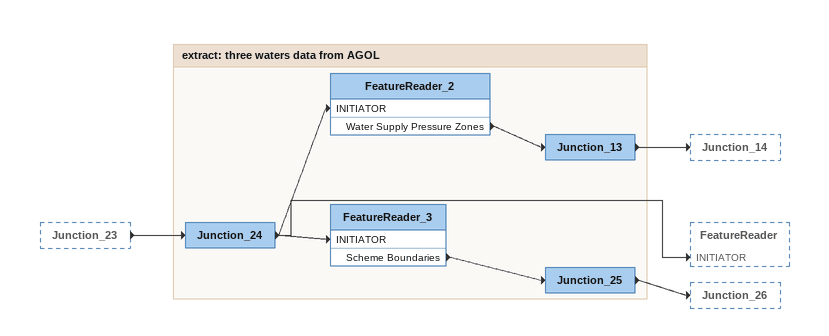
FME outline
Junction_23 [outside]
    -> Junction_24

Bookmark: extract: three waters data from AGOL
Junction_24
    -> FeatureReader_2 [INITIATOR]
    -> FeatureReader_3 [INITIATOR]
    -> FeatureReader [INITIATOR]
FeatureReader_2
    Water Supply Pressure Zones -> Junction_13
Junction_13
    -> Junction_14
FeatureReader_3
    Scheme Boundaries -> Junction_25
Junction_25
    -> Junction_26
